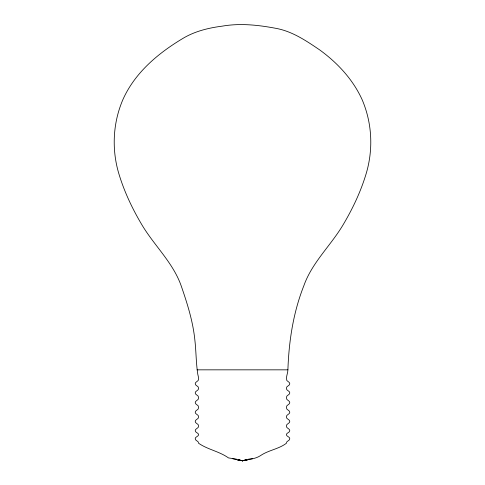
<?xml version="1.0" encoding="UTF-8"?>
<svg xmlns="http://www.w3.org/2000/svg" width="485" height="485" viewBox="0 0 485 485"><rect width="100%" height="100%" fill="white"/><g stroke="black" fill="none" stroke-linecap="round" stroke-linejoin="round"><path stroke-width="0.73" d="M287.902 369.837C288.89 341.161 293.231 312.589 303.834 285.774C312.14 262.227 331.213 245.21 343.58 223.997C352.771 208.429 360.537 192.024 365.842 174.715C373.48 150.077 372.274 123.245 362.059 99.516C352.844 79.34 337.536 62.911 319.742 49.949C306.381 40.885 292.6 31.519 276.444 28.439C258.578 25.038 240.324 23.007 222.257 26.141C208.695 27.894 195.267 31.125 183.385 38.127C158.431 52.98 135.03 72.471 122.935 99.516C112.726 123.238 111.514 150.077 119.158 174.715C124.463 192.024 132.229 208.429 141.414 223.997C153.793 245.204 172.86 262.227 181.166 285.774C187.265 303.41 192.969 321.373 194.861 340.027C196.176 351.455 196.025 363.035 197.813 374.402C198.262 376.396 199.002 378.53 198.159 380.519L195.637 382.568L195.219 383.726L195.637 384.884L198.159 386.878L198.583 388.309L198.159 389.74L195.637 391.734L195.219 392.892L195.637 394.05L198.159 396.112L198.583 397.742L198.159 399.373L195.637 401.434L195.219 402.592L195.637 403.744L198.159 405.812L198.583 407.442L198.159 409.073L195.637 411.134L195.219 412.292L195.637 413.444L198.159 415.445L198.583 416.876L198.159 418.3L195.637 420.301L195.219 421.453L195.637 422.611L198.159 424.605L198.583 426.036L198.159 427.467L195.637 429.461L195.219 430.619L195.637 431.777L198.159 433.638L198.583 434.669L198.159 435.694L195.637 437.561L195.219 438.713L195.637 439.871L198.159 441.853L198.583 443.248C207.695 449.577 219.359 451.365 228.514 457.925C233.34 458.398 237.705 460.368 242.5 460.75C248.502 459.374 255.061 459.119 260.396 455.7C268.375 450.153 278.754 449.146 286.411 443.248L286.835 441.853L289.363 439.871L289.781 438.713L289.363 437.561L286.835 435.694L286.411 434.669L286.835 433.638L289.363 431.777L289.781 430.619L289.363 429.461L286.835 427.467L286.417 426.036L286.835 424.605L289.363 422.611L289.781 421.453L289.363 420.301L286.835 418.3L286.417 416.876L286.835 415.445L289.363 413.444L289.781 412.292L289.363 411.134L286.835 409.073L286.417 407.442L286.835 405.812L289.363 403.744L289.781 402.592L289.363 401.434L286.835 399.373L286.417 397.742L286.835 396.112L289.363 394.05L289.781 392.892L289.363 391.734L286.835 389.74L286.417 388.309L286.835 386.878L289.363 384.884L289.781 383.726L289.363 382.568L286.835 380.519C285.677 376.984 287.89 373.414 287.902 369.837L197.092 369.837M243.84 460.471L242.5 460.75L239.232 459.998L242.5 460.75L245.762 459.974L242.5 460.75L238.038 459.992L242.5 460.75L246.962 459.992L242.5 460.75L238.038 459.98L242.5 460.75L246.962 459.98L242.5 460.75L241.16 460.471M245.762 459.998L242.5 460.75L239.232 459.974M248.617 459.095L252.521 458.677M232.479 458.677L236.377 459.095"/></g></svg>
